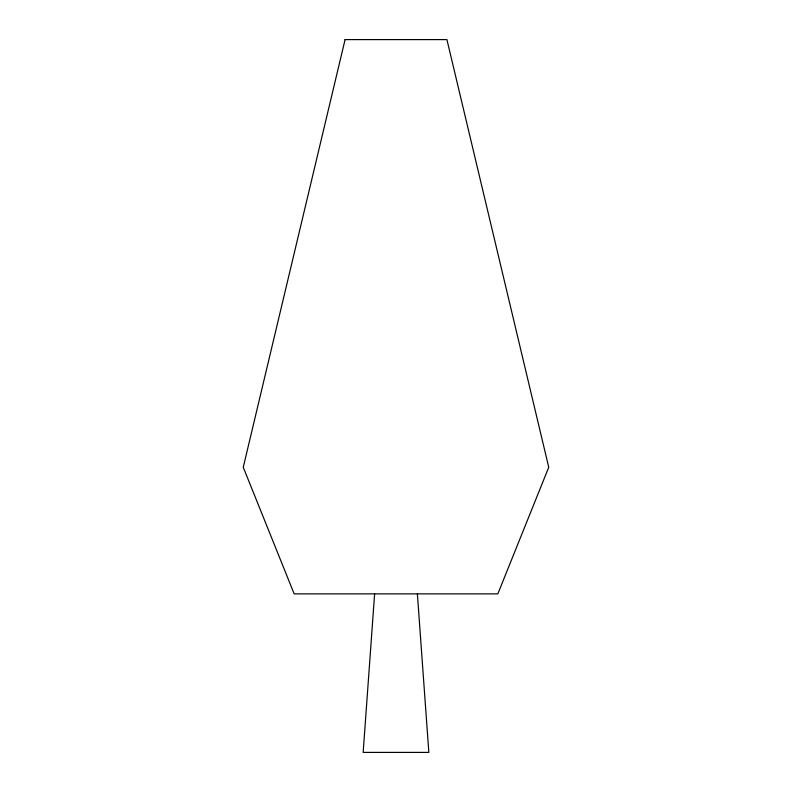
<?xml version="1.0" encoding="UTF-8"?>
<svg xmlns="http://www.w3.org/2000/svg" width="792" height="792" viewBox="0 0 792 792"><rect width="100%" height="100%" fill="white"/><g stroke="black" fill="none" stroke-linecap="round" stroke-linejoin="round"><path stroke-width="1.19" d="M374.616 593.871L363.162 752.4L428.838 752.4L417.384 593.871M345.084 39.6L243.253 467.28L294.169 593.871L497.831 593.871L548.747 467.28L446.916 39.6L345.084 39.6"/></g></svg>
